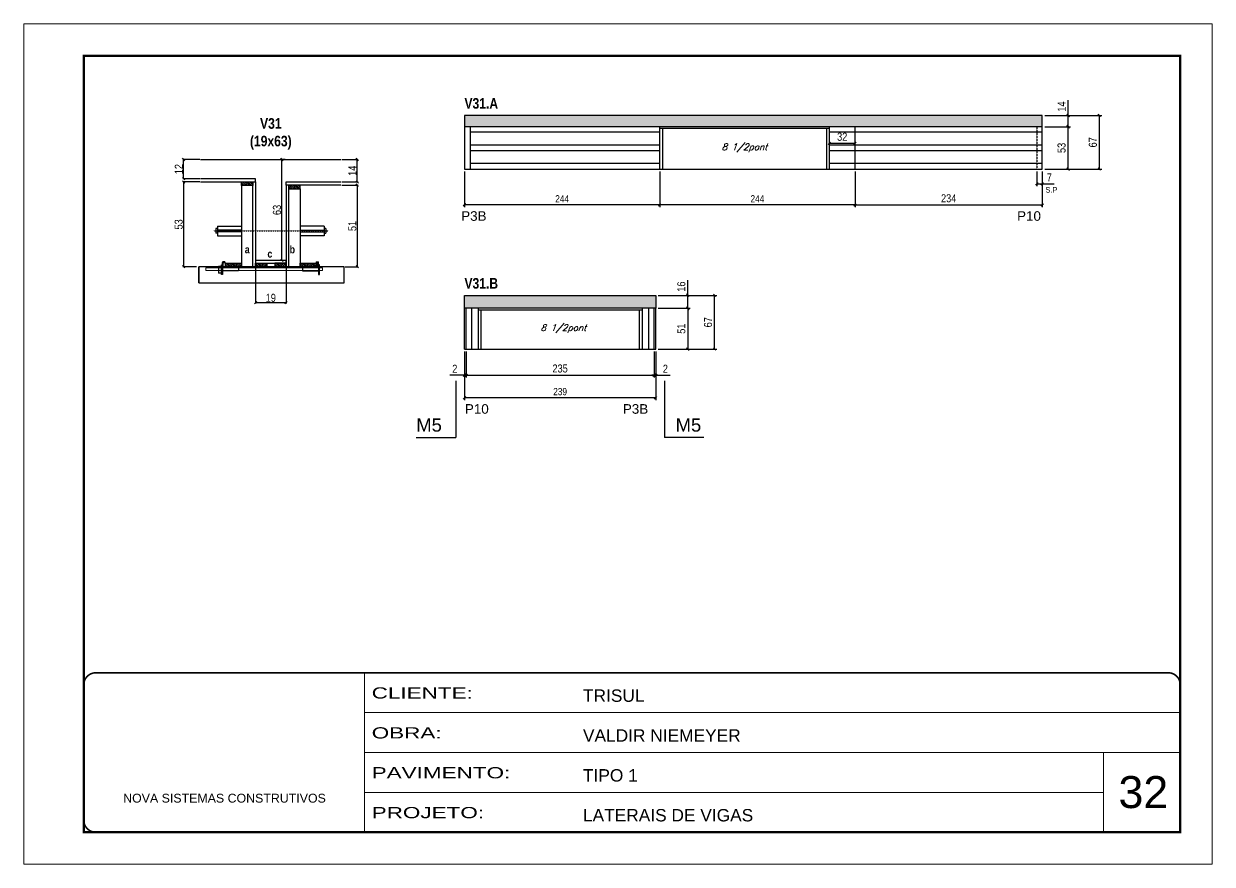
# Model space of a CAD drawing. Extents: x 3330 to 22105, y 1197 to 30204.
# Drawn here: x 8098 to 9583, y 20723 to 21773 of the extents above; entities that cross this region are included whole.
import ezdxf

# ---------------------------------------------------------------- set-up
doc = ezdxf.new("R2010")
doc.units = 0
for name, pattern in [('CONTINUO', [0]), ('DASHED', [0.75, 0.5, -0.25]), ('HIDDEN', [0.375, 0.25, -0.125])]:
    doc.linetypes.add(name, pattern=pattern)
for name, color, linetype in [('5', 5, 'Continuous'), ('barrote', 251, 'Continuous'), ('COTA', 241, 'Continuous'), ('detalhes', 4, 'Continuous'), ('NOMENCLATURA', 7, 'Continuous'), ('Painéis', 200, 'Continuous'), ('presilha', 1, 'Continuous'), ('SARR_2.2x10', 60, 'Continuous'), ('SARR_2.2x7', 40, 'Continuous'), ('SARR_3.5x7', 81, 'Continuous'), ('TENSOR', 3, 'Continuous'), ('texto', 7, 'Continuous')]:
    doc.layers.add(name, color=color, linetype=linetype)
for name, color, linetype, lineweight in [('CARIMBO', 255, 'Continuous', 9), ('CONCRETO', 251, 'Continuous', 25), ('Folhas', 255, 'Continuous', 9), ('SARRAFO DE PRESSAO', 251, 'DASHED', 9), ('SCO-___-LAJ', 2, 'Continuous', 0)]:
    doc.layers.add(name, color=color, linetype=linetype, lineweight=lineweight)
doc.styles.add('ARIAL', font='arial.ttf')
doc.styles.add('COTA TECNICA', font='techl___.ttf', dxfattribs={"height": 10})
doc.styles.add('COTA TECNICA 2X', font='techl___.ttf', dxfattribs={"height": 10})
doc.styles.add('COTA TECNICA-50', font='techl___.ttf', dxfattribs={"height": 9})
doc.styles.add('Romans', font='romans.shx')
doc.styles.add('ROMAS860', font='ROMAS860.SHX')
doc.styles.get("Standard").update_dxf_attribs({"font": 'arial.ttf'})
doc.styles.add('TECNICA', font='techb___.ttf', dxfattribs={"height": 10})
doc.styles.add('Tecnologia', font='')
doc.styles.get('Tecnologia').set_extended_font_data('Forgotten Futurist')
doc.dimstyles.new('COTA PAINEL-50', dxfattribs={"dimtxt": 9, "dimasz": 3, "dimexe": 3, "dimexo": 3, "dimgap": 3, "dimtad": 1, "dimdec": 1, "dimzin": 12, "dimdsep": 46, "dimtxsty": 'COTA TECNICA-50', "dimblk1": 'OBLIQUE', "dimblk2": 'OBLIQUE', "dimsah": 1, "dimcen": 0.9, "dimclrd": 4, "dimclre": 4, "dimclrt": 240, "dimadec": 1, "dimazin": 3, "dimtfac": 1, "dimtdec": 1, "dimtmove": 0, "dimatfit": 3, "dimfxl": 1, "dimtolj": 1, "dimtzin": 12, "dimarcsym": 0})
doc.dimstyles.new('PAINEL', dxfattribs={"dimtxt": 10, "dimasz": 3, "dimexe": 3, "dimexo": 3, "dimgap": 3, "dimtad": 1, "dimdec": 1, "dimzin": 12, "dimdsep": 46, "dimtxsty": 'COTA TECNICA', "dimblk1": 'OBLIQUE', "dimblk2": 'OBLIQUE', "dimsah": 1, "dimcen": 0.9, "dimclrd": 4, "dimclre": 4, "dimclrt": 240, "dimadec": 1, "dimazin": 3, "dimtfac": 1, "dimtdec": 1, "dimtmove": 0, "dimatfit": 3, "dimfxl": 1, "dimtolj": 1, "dimtzin": 12, "dimarcsym": 0})
doc.dimstyles.new('SECAO', dxfattribs={"dimscale": 0.333333, "dimtxt": 5, "dimasz": 9, "dimexe": 3, "dimexo": 3, "dimgap": 3, "dimtad": 1, "dimdec": 1, "dimlfac": 0.5, "dimzin": 12, "dimdsep": 46, "dimtxsty": 'COTA TECNICA 2X', "dimblk1": 'OBLIQUE', "dimblk2": 'OBLIQUE', "dimsah": 1, "dimcen": 0.9, "dimclrd": 4, "dimclre": 4, "dimclrt": 240, "dimadec": 1, "dimazin": 3, "dimtfac": 1, "dimtdec": 1, "dimtmove": 0, "dimatfit": 3, "dimfxl": 1, "dimtolj": 1, "dimtzin": 12, "dimarcsym": 0})

# ---------------------------------------------------------------- blocks, each defined once
blk = doc.blocks.new('9999999999')
at = {"color": 30, "linetype": 'CONTINUO'}
for p, q in [((98564.6, 34230.2), (98564.6, 34429.4)), ((98564.6, 34379.6), (99584, 34379.6)), ((98564.6, 34329.8), (99488, 34329.8)), ((99584, 34329.8), (99488, 34329.8)), ((99488, 34329.8), (99488, 34230.2)), ((98564.6, 34280), (99488, 34280))]:
    blk.add_line(p, q, dxfattribs=at)
at = {"color": 30, "linetype": 'CONTINUO', "const_width": 2}
blk.add_lwpolyline([(99584, 34230.2), (99584, 34414.4, 0.414214), (99569, 34429.4), (98229, 34429.4, 0.414214), (98214, 34414.4), (98214, 34245.2, 0.414214), (98229, 34230.2), (99584, 34230.2)], format="xyb", dxfattribs=at)
at = {"layer": 'Folhas'}
blk.add_lwpolyline([(98139, 34190.2), (99624, 34190.2), (99624, 35240.2), (98139, 35240.2)], close=True, dxfattribs=at)
at = {"layer": 'Folhas', "color": 30, "const_width": 3}
blk.add_lwpolyline([(98214, 34230.2), (99584, 34230.2), (99584, 35200.2), (98214, 35200.2)], close=True, dxfattribs=at)
at = {"color": 7, "linetype": 'Continuous', "ltscale": 5, "style": 'ARIAL'}
for s, height, p in [('TRISUL', 15.48, (98837.7, 34393.1)), ('VALDIR NIEMEYER', 15.483, (98837.7, 34343.3)), ('TIPO 1', 15.48, (98837.7, 34293.5)), ('NOVA SISTEMAS CONSTRUTIVOS', 11.059, (98263.2, 34267.2)), ('LATERAIS DE VIGAS', 15.483, (98837.7, 34243.7))]:
    blk.add_text(s, height=height, dxfattribs=at).set_placement(p)
at = {"layer": 'Folhas', "color": 7, "style": 'Tecnologia', "width": 1.5}
for s, p in [('CLIENTE:', (98573.7, 34397.2)), ('OBRA:', (98573.7, 34347.3)), ('PAVIMENTO:', (98573.7, 34297.5)), ('PROJETO:', (98573.7, 34247.7))]:
    blk.add_text(s, height=14, dxfattribs=at).set_placement(p)
blk = doc.blocks.new('PRESILHA METÁLICA 1')
at = {"layer": 'presilha'}
for p, q in [((0, 13), (6, 13)), ((0, 13), (0, 0)), ((6, 0), (0, 0)), ((6, 15.5), (7.5, 15.5)), ((6, -2.5), (6, 15.5)), ((6, 13), (6, 0)), ((7.5, 10.6), (7.5, 19.9)), ((7.5, 15.5), (7.5, -2.5)), ((37.5, 4.1), (7.5, 4.1)), ((12, 21), (8.6, 21)), ((9, 11.6), (9, 18.9)), ((12, 19.5), (9.6, 19.5)), ((37.5, 11), (9.6, 11)), ((12, 21), (12, 19.5)), ((37.5, 11), (37.5, 4.1)), ((7.5, -2.5), (6, -2.5))]:
    blk.add_line(p, q, dxfattribs=at)
for centre, radius, start, end in [((8.6, 19.9), 1.14, 90, 180), ((9.6, 18.9), 0.57, 90, 180), ((9.6, 11.6), 0.57, 180, 270)]:
    blk.add_arc(centre, radius, start, end, dxfattribs=at)
blk = doc.blocks.new('PRESILHA METÁLICA 2')
at = {"layer": 'presilha'}
for p, q in [((-5.2, 23.5), (-5.2, 22)), ((-5.2, 23.5), (-1.9, 23.5)), ((-0.8, 14.6), (-0.8, 22.4)), ((-30.8, 13.5), (-30.8, 6.6)), ((-30.8, 13.5), (-2.8, 13.5)), ((-30.8, 6.6), (-0.8, 6.6)), ((-5.2, 22), (-2.8, 22)), ((-2.2, 14.1), (-2.2, 21.4)), ((0.8, 18), (-0.8, 18)), ((-0.8, 18), (-0.8, 0)), ((-0.8, 0), (0.8, 0)), ((0.8, 0), (0.8, 18))]:
    blk.add_line(p, q, dxfattribs=at)
for centre, radius, start, end in [((-1.9, 22.4), 1.14, 0, 90), ((-2.8, 21.4), 0.57, 0, 90), ((-2.8, 14.1), 0.57, 270, 0)]:
    blk.add_arc(centre, radius, start, end, dxfattribs=at)
blk = doc.blocks.new('_Oblique')
at = {"color": 0, "linetype": 'ByBlock', "lineweight": -2}
blk.add_line((-0.5, -0.5), (0.5, 0.5), dxfattribs=at)
blk = doc.blocks.new('*D2658')
at = {"layer": 'COTA', "color": 4, "lineweight": -2, "transparency": 16777216}
for p, q in [((8495.6, 21571.5), (8515.9, 21571.5)), ((8514.9, 21571.5), (8514.9, 21469.5)), ((8499.7, 21469.5), (8515.9, 21469.5))]:
    blk.add_line(p, q, dxfattribs=at)
at = {"layer": 'Defpoints', "color": 0, "transparency": 16777216}
for p in [(8494.6, 21571.5), (8498.7, 21469.5), (8514.9, 21469.5)]:
    blk.add_point(p, dxfattribs=at)
at = {"layer": 'COTA', "color": 4, "lineweight": -2, "transparency": 16777216, "xscale": 3, "yscale": 3, "zscale": 3}
for p, rotation in [((8514.9, 21571.5), 90), ((8514.9, 21469.5), 270)]:
    blk.add_blockref('_Oblique', p, dxfattribs=dict(at, rotation=rotation))
at = {"layer": 'COTA', "color": 240, "transparency": 16777216, "insert": (8508.8, 21520.5), "char_height": 10, "attachment_point": 5, "rotation": 90, "style": 'COTA TECNICA 2X'}
blk.add_mtext('\\A1;51', dxfattribs=at)
blk = doc.blocks.new('*D2659')
at = {"layer": 'COTA', "color": 4, "lineweight": -2, "transparency": 16777216}
for p, q in [((8495.6, 21603.5), (8515.9, 21603.5)), ((8514.9, 21575.5), (8514.9, 21603.5)), ((8495.6, 21575.5), (8515.9, 21575.5))]:
    blk.add_line(p, q, dxfattribs=at)
at = {"layer": 'Defpoints', "color": 0, "transparency": 16777216}
for p in [(8494.6, 21603.5), (8514.9, 21603.5), (8494.6, 21575.5)]:
    blk.add_point(p, dxfattribs=at)
at = {"layer": 'COTA', "color": 4, "lineweight": -2, "transparency": 16777216, "xscale": 3, "yscale": 3, "zscale": 3}
for p, rotation in [((8514.9, 21603.5), 90), ((8514.9, 21575.5), 270)]:
    blk.add_blockref('_Oblique', p, dxfattribs=dict(at, rotation=rotation))
at = {"layer": 'COTA', "color": 240, "transparency": 16777216, "insert": (8508.9, 21589.5), "char_height": 10, "attachment_point": 5, "rotation": 90, "style": 'COTA TECNICA 2X'}
blk.add_mtext('\\A1;14', dxfattribs=at)
blk = doc.blocks.new('*D2660')
at = {"layer": 'COTA', "color": 4, "lineweight": -2, "transparency": 16777216}
for p, q in [((8318.2, 21575.5), (8297, 21575.5)), ((8298, 21575.5), (8298, 21469.5)), ((8314.1, 21469.5), (8297, 21469.5))]:
    blk.add_line(p, q, dxfattribs=at)
at = {"layer": 'Defpoints', "color": 0, "transparency": 16777216}
for p in [(8319.2, 21575.5), (8298, 21469.5), (8315.1, 21469.5)]:
    blk.add_point(p, dxfattribs=at)
at = {"layer": 'COTA', "color": 4, "lineweight": -2, "transparency": 16777216, "xscale": 3, "yscale": 3, "zscale": 3}
for p, rotation in [((8298, 21575.5), 90), ((8298, 21469.5), 270)]:
    blk.add_blockref('_Oblique', p, dxfattribs=dict(at, rotation=rotation))
at = {"layer": 'COTA', "color": 240, "transparency": 16777216, "insert": (8291.8, 21522.5), "char_height": 10, "attachment_point": 5, "rotation": 90, "style": 'COTA TECNICA 2X'}
blk.add_mtext('\\A1;53', dxfattribs=at)
blk = doc.blocks.new('*D2661')
at = {"layer": 'COTA', "color": 4, "lineweight": -2, "transparency": 16777216}
for p, q in [((8424.9, 21603.5), (8419.8, 21603.5)), ((8420.8, 21477.5), (8420.8, 21603.5)), ((8424.9, 21477.5), (8419.8, 21477.5))]:
    blk.add_line(p, q, dxfattribs=at)
at = {"layer": 'Defpoints', "color": 0, "transparency": 16777216}
for p in [(8420.8, 21603.5), (8425.9, 21603.5), (8425.9, 21477.5)]:
    blk.add_point(p, dxfattribs=at)
at = {"layer": 'COTA', "color": 4, "lineweight": -2, "transparency": 16777216, "xscale": 3, "yscale": 3, "zscale": 3}
for p, rotation in [((8420.8, 21603.5), 90), ((8420.8, 21477.5), 270)]:
    blk.add_blockref('_Oblique', p, dxfattribs=dict(at, rotation=rotation))
at = {"layer": 'COTA', "color": 240, "transparency": 16777216, "insert": (8414.6, 21540.5), "char_height": 10, "attachment_point": 5, "rotation": 90, "style": 'COTA TECNICA 2X'}
blk.add_mtext('\\A1;63', dxfattribs=at)
blk = doc.blocks.new('*D2662')
at = {"layer": 'COTA', "color": 4, "lineweight": -2, "transparency": 16777216}
for p, q in [((8318.2, 21603.5), (8297, 21603.5)), ((8298, 21579.5), (8298, 21603.5)), ((8318.2, 21579.5), (8297, 21579.5))]:
    blk.add_line(p, q, dxfattribs=at)
at = {"layer": 'Defpoints', "color": 0, "transparency": 16777216}
for p in [(8298, 21603.5), (8319.2, 21603.5), (8319.2, 21579.5)]:
    blk.add_point(p, dxfattribs=at)
at = {"layer": 'COTA', "color": 4, "lineweight": -2, "transparency": 16777216, "xscale": 3, "yscale": 3, "zscale": 3}
for p, rotation in [((8298, 21603.5), 90), ((8298, 21579.5), 270)]:
    blk.add_blockref('_Oblique', p, dxfattribs=dict(at, rotation=rotation))
at = {"layer": 'COTA', "color": 240, "transparency": 16777216, "insert": (8291.9, 21591.5), "char_height": 10, "attachment_point": 5, "rotation": 90, "style": 'COTA TECNICA 2X'}
blk.add_mtext('\\A1;12', dxfattribs=at)
blk = doc.blocks.new('*D2663')
at = {"layer": 'COTA', "color": 4, "lineweight": -2, "transparency": 16777216}
for p, q in [((8387.9, 21468.5), (8387.9, 21423.7)), ((8425.9, 21468.5), (8425.9, 21423.7)), ((8387.9, 21424.7), (8425.9, 21424.7))]:
    blk.add_line(p, q, dxfattribs=at)
at = {"layer": 'Defpoints', "color": 0, "transparency": 16777216}
for p in [(8387.9, 21469.5), (8425.9, 21469.5), (8425.9, 21424.7)]:
    blk.add_point(p, dxfattribs=at)
at = {"layer": 'COTA', "color": 4, "lineweight": -2, "transparency": 16777216, "xscale": 3, "yscale": 3, "zscale": 3, "rotation": 180}
blk.add_blockref('_Oblique', (8387.9, 21424.7), dxfattribs=at)
at = {"layer": 'COTA', "color": 4, "lineweight": -2, "transparency": 16777216, "xscale": 3, "yscale": 3, "zscale": 3}
blk.add_blockref('_Oblique', (8425.9, 21424.7), dxfattribs=at)
at = {"layer": 'COTA', "color": 240, "transparency": 16777216, "insert": (8406.9, 21430.7), "char_height": 10, "attachment_point": 5, "style": 'COTA TECNICA 2X'}
blk.add_mtext('\\A1;19', dxfattribs=at)
blk = doc.blocks.new('*D2664')
at = {"layer": 'COTA', "color": 4, "linetype": 'ByBlock', "lineweight": -2, "transparency": 16777216}
for p, q in [((8892.9, 21588.5), (8892.9, 21543.8)), ((9136.9, 21588.5), (9136.9, 21543.8)), ((9136.9, 21546.8), (8892.9, 21546.8))]:
    blk.add_line(p, q, dxfattribs=at)
at = {"layer": 'Defpoints', "color": 0, "linetype": 'ByBlock', "transparency": 16777216}
for p in [(8892.9, 21591.5), (9136.9, 21591.5), (8892.9, 21546.8)]:
    blk.add_point(p, dxfattribs=at)
at = {"layer": 'COTA', "color": 4, "linetype": 'ByBlock', "lineweight": -2, "transparency": 16777216, "xscale": 3, "yscale": 3, "zscale": 3, "rotation": 180}
blk.add_blockref('_Oblique', (8892.9, 21546.8), dxfattribs=at)
at = {"layer": 'COTA', "color": 4, "linetype": 'ByBlock', "lineweight": -2, "transparency": 16777216, "xscale": 3, "yscale": 3, "zscale": 3}
blk.add_blockref('_Oblique', (9136.9, 21546.8), dxfattribs=at)
at = {"layer": 'COTA', "color": 240, "linetype": 'ByBlock', "transparency": 16777216, "insert": (9014.9, 21554.4), "char_height": 9, "attachment_point": 5, "style": 'COTA TECNICA-50'}
blk.add_mtext('\\A1;244', dxfattribs=at)
blk = doc.blocks.new('*D2665')
at = {"layer": 'COTA', "color": 4, "linetype": 'ByBlock', "lineweight": -2, "transparency": 16777216}
for p, q in [((8648.9, 21588.5), (8648.9, 21543.8)), ((8892.9, 21588.5), (8892.9, 21543.8)), ((8892.9, 21546.8), (8648.9, 21546.8))]:
    blk.add_line(p, q, dxfattribs=at)
at = {"layer": 'Defpoints', "color": 0, "linetype": 'ByBlock', "transparency": 16777216}
for p in [(8648.9, 21591.5), (8892.9, 21591.5), (8648.9, 21546.8)]:
    blk.add_point(p, dxfattribs=at)
at = {"layer": 'COTA', "color": 4, "linetype": 'ByBlock', "lineweight": -2, "transparency": 16777216, "xscale": 3, "yscale": 3, "zscale": 3, "rotation": 180}
blk.add_blockref('_Oblique', (8648.9, 21546.8), dxfattribs=at)
at = {"layer": 'COTA', "color": 4, "linetype": 'ByBlock', "lineweight": -2, "transparency": 16777216, "xscale": 3, "yscale": 3, "zscale": 3}
blk.add_blockref('_Oblique', (8892.9, 21546.8), dxfattribs=at)
at = {"layer": 'COTA', "color": 240, "linetype": 'ByBlock', "transparency": 16777216, "insert": (8770.9, 21554.4), "char_height": 9, "attachment_point": 5, "style": 'COTA TECNICA-50'}
blk.add_mtext('\\A1;244', dxfattribs=at)
blk = doc.blocks.new('*D2666')
at = {"layer": 'COTA', "color": 4, "linetype": 'ByBlock', "lineweight": -2, "transparency": 16777216}
for p, q in [((9136.9, 21588.5), (9136.9, 21543.8)), ((9370.9, 21588.5), (9370.9, 21543.8)), ((9136.9, 21546.8), (9370.9, 21546.8))]:
    blk.add_line(p, q, dxfattribs=at)
at = {"layer": 'Defpoints', "color": 0, "linetype": 'ByBlock', "transparency": 16777216}
for p in [(9136.9, 21591.5), (9370.9, 21591.5), (9370.9, 21546.8)]:
    blk.add_point(p, dxfattribs=at)
at = {"layer": 'COTA', "color": 4, "linetype": 'ByBlock', "lineweight": -2, "transparency": 16777216, "xscale": 3, "yscale": 3, "zscale": 3, "rotation": 180}
blk.add_blockref('_Oblique', (9136.9, 21546.8), dxfattribs=at)
at = {"layer": 'COTA', "color": 4, "linetype": 'ByBlock', "lineweight": -2, "transparency": 16777216, "xscale": 3, "yscale": 3, "zscale": 3}
blk.add_blockref('_Oblique', (9370.9, 21546.8), dxfattribs=at)
at = {"layer": 'COTA', "color": 240, "linetype": 'ByBlock', "transparency": 16777216, "insert": (9253.9, 21555), "char_height": 10, "attachment_point": 5, "style": 'COTA TECNICA'}
blk.add_mtext('\\A1;234', dxfattribs=at)
blk = doc.blocks.new('*D2667')
at = {"layer": 'COTA', "color": 4, "linetype": 'ByBlock', "lineweight": -2, "transparency": 16777216}
for p, q in [((9373.9, 21644.5), (9406.2, 21644.5)), ((9403.2, 21591.5), (9403.2, 21644.5)), ((9373.9, 21591.5), (9406.2, 21591.5))]:
    blk.add_line(p, q, dxfattribs=at)
at = {"layer": 'Defpoints', "color": 0, "linetype": 'ByBlock', "transparency": 16777216}
for p in [(9370.9, 21644.5), (9403.2, 21644.5), (9370.9, 21591.5)]:
    blk.add_point(p, dxfattribs=at)
at = {"layer": 'COTA', "color": 4, "linetype": 'ByBlock', "lineweight": -2, "transparency": 16777216, "xscale": 3, "yscale": 3, "zscale": 3}
for p, rotation in [((9403.2, 21644.5), 90), ((9403.2, 21591.5), 270)]:
    blk.add_blockref('_Oblique', p, dxfattribs=dict(at, rotation=rotation))
at = {"layer": 'COTA', "color": 240, "linetype": 'ByBlock', "transparency": 16777216, "insert": (9395, 21618), "char_height": 10, "attachment_point": 5, "rotation": 90, "style": 'COTA TECNICA'}
blk.add_mtext('\\A1;53', dxfattribs=at)
blk = doc.blocks.new('*D2668')
at = {"layer": 'COTA', "color": 4, "linetype": 'ByBlock', "lineweight": -2, "transparency": 16777216}
for p, q in [((9403.2, 21658.5), (9403.2, 21677.7)), ((9373.9, 21658.5), (9406.2, 21658.5)), ((9403.2, 21644.5), (9403.2, 21658.5)), ((9373.9, 21644.5), (9406.2, 21644.5))]:
    blk.add_line(p, q, dxfattribs=at)
at = {"layer": 'Defpoints', "color": 0, "linetype": 'ByBlock', "transparency": 16777216}
for p in [(9370.9, 21658.5), (9403.2, 21658.5), (9370.9, 21644.5)]:
    blk.add_point(p, dxfattribs=at)
at = {"layer": 'COTA', "color": 4, "linetype": 'ByBlock', "lineweight": -2, "transparency": 16777216, "xscale": 3, "yscale": 3, "zscale": 3}
for p, rotation in [((9403.2, 21658.5), 90), ((9403.2, 21644.5), 270)]:
    blk.add_blockref('_Oblique', p, dxfattribs=dict(at, rotation=rotation))
at = {"layer": 'COTA', "color": 240, "linetype": 'ByBlock', "transparency": 16777216, "insert": (9395.2, 21669.6), "char_height": 10, "attachment_point": 5, "rotation": 90, "style": 'COTA TECNICA'}
blk.add_mtext('\\A1;14', dxfattribs=at)
blk = doc.blocks.new('*D2669')
at = {"layer": 'COTA', "color": 4, "linetype": 'ByBlock', "lineweight": -2, "transparency": 16777216}
for p, q in [((9373.9, 21658.5), (9445.2, 21658.5)), ((9442.2, 21591.5), (9442.2, 21658.5)), ((9373.9, 21591.5), (9445.2, 21591.5))]:
    blk.add_line(p, q, dxfattribs=at)
at = {"layer": 'Defpoints', "color": 0, "linetype": 'ByBlock', "transparency": 16777216}
for p in [(9370.9, 21658.5), (9442.2, 21658.5), (9370.9, 21591.5)]:
    blk.add_point(p, dxfattribs=at)
at = {"layer": 'COTA', "color": 4, "linetype": 'ByBlock', "lineweight": -2, "transparency": 16777216, "xscale": 3, "yscale": 3, "zscale": 3}
for p, rotation in [((9442.2, 21658.5), 90), ((9442.2, 21591.5), 270)]:
    blk.add_blockref('_Oblique', p, dxfattribs=dict(at, rotation=rotation))
at = {"layer": 'COTA', "color": 240, "linetype": 'ByBlock', "transparency": 16777216, "insert": (9434.1, 21625), "char_height": 10, "attachment_point": 5, "rotation": 90, "style": 'COTA TECNICA'}
blk.add_mtext('\\A1;67', dxfattribs=at)
blk = doc.blocks.new('*D2670')
at = {"layer": 'COTA', "color": 4, "linetype": 'ByBlock', "lineweight": -2, "transparency": 16777216}
for p, q in [((9363.9, 21588.5), (9363.9, 21570.1)), ((9370.9, 21588.5), (9370.9, 21570.1)), ((9363.9, 21573.1), (9370.9, 21573.1)), ((9370.9, 21573.1), (9385.6, 21573.1))]:
    blk.add_line(p, q, dxfattribs=at)
at = {"layer": 'Defpoints', "color": 0, "linetype": 'ByBlock', "transparency": 16777216}
for p in [(9363.9, 21591.5), (9370.9, 21591.5), (9370.9, 21573.1)]:
    blk.add_point(p, dxfattribs=at)
at = {"layer": 'COTA', "color": 4, "linetype": 'ByBlock', "lineweight": -2, "transparency": 16777216, "xscale": 3, "yscale": 3, "zscale": 3, "rotation": 180}
blk.add_blockref('_Oblique', (9363.9, 21573.1), dxfattribs=at)
at = {"layer": 'COTA', "color": 4, "linetype": 'ByBlock', "lineweight": -2, "transparency": 16777216, "xscale": 3, "yscale": 3, "zscale": 3}
blk.add_blockref('_Oblique', (9370.9, 21573.1), dxfattribs=at)
at = {"layer": 'COTA', "color": 240, "linetype": 'ByBlock', "transparency": 16777216, "insert": (9379.7, 21581.2), "char_height": 10, "attachment_point": 5, "style": 'COTA TECNICA'}
blk.add_mtext('\\A1;7', dxfattribs=at)
blk = doc.blocks.new('*D2671')
at = {"layer": 'COTA', "color": 4, "linetype": 'ByBlock', "lineweight": -2, "transparency": 16777216}
for p, q in [((9104.9, 21624.2), (9104.9, 21626.6)), ((9136.9, 21623.6), (9104.9, 21623.6)), ((9136.9, 21624.2), (9136.9, 21626.6))]:
    blk.add_line(p, q, dxfattribs=at)
at = {"layer": 'Defpoints', "color": 0, "linetype": 'ByBlock', "transparency": 16777216}
for p in [(9104.9, 21623.6), (9104.9, 21621.2), (9136.9, 21621.2)]:
    blk.add_point(p, dxfattribs=at)
at = {"layer": 'COTA', "color": 4, "linetype": 'ByBlock', "lineweight": -2, "transparency": 16777216, "xscale": 3, "yscale": 3, "zscale": 3, "rotation": 180}
blk.add_blockref('_Oblique', (9104.9, 21623.6), dxfattribs=at)
at = {"layer": 'COTA', "color": 4, "linetype": 'ByBlock', "lineweight": -2, "transparency": 16777216, "xscale": 3, "yscale": 3, "zscale": 3}
blk.add_blockref('_Oblique', (9136.9, 21623.6), dxfattribs=at)
at = {"layer": 'COTA', "color": 240, "linetype": 'ByBlock', "transparency": 16777216, "insert": (9120.9, 21631.9), "char_height": 10, "attachment_point": 5, "style": 'COTA TECNICA'}
blk.add_mtext('\\A1;32', dxfattribs=at)
blk = doc.blocks.new('*D2672')
at = {"layer": 'COTA', "color": 4, "linetype": 'ByBlock', "lineweight": -2, "transparency": 16777216}
for p, q in [((8648.9, 21363.7), (8648.9, 21302.8)), ((8887.9, 21363.7), (8887.9, 21302.8)), ((8887.9, 21305.8), (8648.9, 21305.8))]:
    blk.add_line(p, q, dxfattribs=at)
at = {"layer": 'Defpoints', "color": 0, "linetype": 'ByBlock', "transparency": 16777216}
for p in [(8648.9, 21366.7), (8887.9, 21366.7), (8648.9, 21305.8)]:
    blk.add_point(p, dxfattribs=at)
at = {"layer": 'COTA', "color": 4, "linetype": 'ByBlock', "lineweight": -2, "transparency": 16777216, "xscale": 3, "yscale": 3, "zscale": 3, "rotation": 180}
blk.add_blockref('_Oblique', (8648.9, 21305.8), dxfattribs=at)
at = {"layer": 'COTA', "color": 4, "linetype": 'ByBlock', "lineweight": -2, "transparency": 16777216, "xscale": 3, "yscale": 3, "zscale": 3}
blk.add_blockref('_Oblique', (8887.9, 21305.8), dxfattribs=at)
at = {"layer": 'COTA', "color": 240, "linetype": 'ByBlock', "transparency": 16777216, "insert": (8768.4, 21313.5), "char_height": 9, "attachment_point": 5, "style": 'COTA TECNICA-50'}
blk.add_mtext('\\A1;239', dxfattribs=at)
blk = doc.blocks.new('*D2673')
at = {"layer": 'COTA', "color": 4, "linetype": 'ByBlock', "lineweight": -2, "transparency": 16777216}
for p, q in [((8650.9, 21363.7), (8650.9, 21331.1)), ((8885.9, 21363.7), (8885.9, 21331.1)), ((8650.9, 21334.1), (8885.9, 21334.1))]:
    blk.add_line(p, q, dxfattribs=at)
at = {"layer": 'Defpoints', "color": 0, "linetype": 'ByBlock', "transparency": 16777216}
for p in [(8650.9, 21366.7), (8885.9, 21366.7), (8885.9, 21334.1)]:
    blk.add_point(p, dxfattribs=at)
at = {"layer": 'COTA', "color": 4, "linetype": 'ByBlock', "lineweight": -2, "transparency": 16777216, "xscale": 3, "yscale": 3, "zscale": 3, "rotation": 180}
blk.add_blockref('_Oblique', (8650.9, 21334.1), dxfattribs=at)
at = {"layer": 'COTA', "color": 4, "linetype": 'ByBlock', "lineweight": -2, "transparency": 16777216, "xscale": 3, "yscale": 3, "zscale": 3}
blk.add_blockref('_Oblique', (8885.9, 21334.1), dxfattribs=at)
at = {"layer": 'COTA', "color": 240, "linetype": 'ByBlock', "transparency": 16777216, "insert": (8768.4, 21342.4), "char_height": 10, "attachment_point": 5, "style": 'COTA TECNICA'}
blk.add_mtext('\\A1;235', dxfattribs=at)
blk = doc.blocks.new('*D2674')
at = {"layer": 'COTA', "color": 4, "linetype": 'ByBlock', "lineweight": -2, "transparency": 16777216}
for p, q in [((8885.9, 21363.7), (8885.9, 21331.1)), ((8887.9, 21363.7), (8887.9, 21331.1)), ((8885.9, 21334.1), (8882.9, 21334.1)), ((8885.9, 21334.1), (8887.9, 21334.1)), ((8887.9, 21334.1), (8906, 21334.1))]:
    blk.add_line(p, q, dxfattribs=at)
at = {"layer": 'Defpoints', "color": 0, "linetype": 'ByBlock', "transparency": 16777216}
for p in [(8885.9, 21366.7), (8887.9, 21366.7), (8887.9, 21334.1)]:
    blk.add_point(p, dxfattribs=at)
at = {"layer": 'COTA', "color": 4, "linetype": 'ByBlock', "lineweight": -2, "transparency": 16777216, "xscale": 3, "yscale": 3, "zscale": 3}
blk.add_blockref('_Oblique', (8885.9, 21334.1), dxfattribs=at)
at = {"layer": 'COTA', "color": 4, "linetype": 'ByBlock', "lineweight": -2, "transparency": 16777216, "xscale": 3, "yscale": 3, "zscale": 3, "rotation": 180}
blk.add_blockref('_Oblique', (8887.9, 21334.1), dxfattribs=at)
at = {"layer": 'COTA', "color": 240, "linetype": 'ByBlock', "transparency": 16777216, "insert": (8899.9, 21342.1), "char_height": 10, "attachment_point": 5, "style": 'COTA TECNICA'}
blk.add_mtext('\\A1;2', dxfattribs=at)
blk = doc.blocks.new('*D2711')
at = {"layer": 'COTA', "color": 4, "linetype": 'ByBlock', "lineweight": -2, "transparency": 16777216}
for p, q in [((8648.9, 21363.7), (8648.9, 21331.1)), ((8650.9, 21363.7), (8650.9, 21331.1)), ((8648.9, 21334.1), (8630.8, 21334.1)), ((8650.9, 21334.1), (8648.9, 21334.1)), ((8650.9, 21334.1), (8653.9, 21334.1))]:
    blk.add_line(p, q, dxfattribs=at)
at = {"layer": 'Defpoints', "color": 0, "linetype": 'ByBlock', "transparency": 16777216}
for p in [(8648.9, 21366.7), (8650.9, 21366.7), (8648.9, 21334.1)]:
    blk.add_point(p, dxfattribs=at)
at = {"layer": 'COTA', "color": 4, "linetype": 'ByBlock', "lineweight": -2, "transparency": 16777216, "xscale": 3, "yscale": 3, "zscale": 3}
blk.add_blockref('_Oblique', (8648.9, 21334.1), dxfattribs=at)
at = {"layer": 'COTA', "color": 4, "linetype": 'ByBlock', "lineweight": -2, "transparency": 16777216, "xscale": 3, "yscale": 3, "zscale": 3, "rotation": 180}
blk.add_blockref('_Oblique', (8650.9, 21334.1), dxfattribs=at)
at = {"layer": 'COTA', "color": 240, "linetype": 'ByBlock', "transparency": 16777216, "insert": (8636.8, 21342.1), "char_height": 10, "attachment_point": 5, "style": 'COTA TECNICA'}
blk.add_mtext('\\A1;2', dxfattribs=at)
blk = doc.blocks.new('*D2712')
at = {"layer": 'COTA', "color": 4, "linetype": 'ByBlock', "lineweight": -2, "transparency": 16777216}
for p, q in [((8890.9, 21417.7), (8931, 21417.7)), ((8928, 21417.7), (8928, 21366.7)), ((8890.9, 21366.7), (8931, 21366.7))]:
    blk.add_line(p, q, dxfattribs=at)
at = {"layer": 'Defpoints', "color": 0, "linetype": 'ByBlock', "transparency": 16777216}
for p in [(8887.9, 21417.7), (8887.9, 21366.7), (8928, 21366.7)]:
    blk.add_point(p, dxfattribs=at)
at = {"layer": 'COTA', "color": 4, "linetype": 'ByBlock', "lineweight": -2, "transparency": 16777216, "xscale": 3, "yscale": 3, "zscale": 3}
for p, rotation in [((8928, 21417.7), 90), ((8928, 21366.7), 270)]:
    blk.add_blockref('_Oblique', p, dxfattribs=dict(at, rotation=rotation))
at = {"layer": 'COTA', "color": 240, "linetype": 'ByBlock', "transparency": 16777216, "insert": (8919.9, 21392.2), "char_height": 10, "attachment_point": 5, "rotation": 90, "style": 'COTA TECNICA'}
blk.add_mtext('\\A1;51', dxfattribs=at)
blk = doc.blocks.new('*D2713')
at = {"layer": 'COTA', "color": 4, "linetype": 'ByBlock', "lineweight": -2, "transparency": 16777216}
for p, q in [((8928, 21433.7), (8928, 21452.7)), ((8890.9, 21433.7), (8931, 21433.7)), ((8928, 21417.7), (8928, 21433.7)), ((8890.9, 21417.7), (8931, 21417.7))]:
    blk.add_line(p, q, dxfattribs=at)
at = {"layer": 'Defpoints', "color": 0, "linetype": 'ByBlock', "transparency": 16777216}
for p in [(8887.9, 21433.7), (8928, 21433.7), (8887.9, 21417.7)]:
    blk.add_point(p, dxfattribs=at)
at = {"layer": 'COTA', "color": 4, "linetype": 'ByBlock', "lineweight": -2, "transparency": 16777216, "xscale": 3, "yscale": 3, "zscale": 3}
for p, rotation in [((8928, 21433.7), 90), ((8928, 21417.7), 270)]:
    blk.add_blockref('_Oblique', p, dxfattribs=dict(at, rotation=rotation))
at = {"layer": 'COTA', "color": 240, "linetype": 'ByBlock', "transparency": 16777216, "insert": (8919.9, 21444.7), "char_height": 10, "attachment_point": 5, "rotation": 90, "style": 'COTA TECNICA'}
blk.add_mtext('\\A1;16', dxfattribs=at)
blk = doc.blocks.new('*D2714')
at = {"layer": 'COTA', "color": 4, "linetype": 'ByBlock', "lineweight": -2, "transparency": 16777216}
for p, q in [((8890.9, 21433.7), (8964.4, 21433.7)), ((8961.4, 21366.7), (8961.4, 21433.7)), ((8890.9, 21366.7), (8964.4, 21366.7))]:
    blk.add_line(p, q, dxfattribs=at)
at = {"layer": 'Defpoints', "color": 0, "linetype": 'ByBlock', "transparency": 16777216}
for p in [(8887.9, 21433.7), (8961.4, 21433.7), (8887.9, 21366.7)]:
    blk.add_point(p, dxfattribs=at)
at = {"layer": 'COTA', "color": 4, "linetype": 'ByBlock', "lineweight": -2, "transparency": 16777216, "xscale": 3, "yscale": 3, "zscale": 3}
for p, rotation in [((8961.4, 21433.7), 90), ((8961.4, 21366.7), 270)]:
    blk.add_blockref('_Oblique', p, dxfattribs=dict(at, rotation=rotation))
at = {"layer": 'COTA', "color": 240, "linetype": 'ByBlock', "transparency": 16777216, "insert": (8953.3, 21400.2), "char_height": 10, "attachment_point": 5, "rotation": 90, "style": 'COTA TECNICA'}
blk.add_mtext('\\A1;67', dxfattribs=at)

msp = doc.modelspace()

# ---------------------------------------------------------------- hatches: boundary and pattern name
at = {"layer": 'COTA', "linetype": 'ByBlock'}
h = msp.add_hatch(dxfattribs=at)
h.set_pattern_fill('AR-CONC', color=256, scale=0.03)
h.set_pattern_definition([(50, (-125654.041, -6309.572), (5.46554007, -0.47817257), [0.5715, -6.2865]), (355, (-125654.041, -6309.572), (-1.05730264, 5.73170536), [0.4572, -5.02921753]), (100.4514447, (-125653.5854, -6309.612), (4.40823741, 5.25353256), [0.48570026, -5.34270734]), (46.1842, (-125654.041, -6308.048), (8.13237123, -1.26126984), [0.85725, -9.42975]), (96.6355576, (-125653.363, -6308.153), (7.122124, 7.42278374), [0.7285507, -8.01406824]), (351.184151, (-125654.041, -6308.048), (7.122124, 7.42278374), [0.685799, -7.54379196]), (21, (-125653.279, -6308.429), (4.54843174, -3.06795595), [0.5715, -6.2865]), (326, (-125653.279, -6308.429), (1.85406085, 5.52563898), [0.4572, -5.0292]), (71.451445, (-125652.9, -6308.685), (6.40249258, 2.45768307), [0.48570026, -5.34269813]), (37.5, (-125654.0408, -6309.5722), (0.092658098, 2.536651166), [0, -4.96824, 0, -5.1054, 0, -5.04825]), (7.5, (-125654.0408, -6309.5722), (2.004589875, 3.005417245), [0, -2.91084, 0, -4.85394, 0, -1.92405]), (327.5, (-125655.74, -6309.5722), (4.067717855, -0.17186232), [0, -1.905, 0, -5.9436, 0, -7.8867]), (317.5, (-125656.502, -6309.5722), (4.44387544, 0.76279473), [0, -2.4765, 0, -3.94716, 0, -5.6007])])
h.paths.add_polyline_path([(9370.87, 21644.54), (9370.87, 21658.54), (8648.87, 21658.54), (8648.87, 21644.54)])
h = msp.add_hatch(dxfattribs=at)
h.set_pattern_fill('AR-CONC', color=256, scale=0.03)
h.set_pattern_definition([(50, (-124166.433, -5427.082), (5.46554007, -0.47817257), [0.5715, -6.2865]), (355, (-124166.433, -5427.082), (-1.05730264, 5.73170536), [0.4572, -5.02921753]), (100.4514447, (-124165.978, -5427.122), (4.40823741, 5.25353256), [0.48570026, -5.34270734]), (46.1842, (-124166.433, -5425.558), (8.13237123, -1.26126984), [0.85725, -9.42975]), (96.6355576, (-124165.7555, -5425.663), (7.122124, 7.42278374), [0.7285507, -8.01406824]), (351.184151, (-124166.433, -5425.558), (7.122124, 7.42278374), [0.685799, -7.54379196]), (21, (-124165.671, -5425.939), (4.54843174, -3.06795595), [0.5715, -6.2865]), (326, (-124165.671, -5425.939), (1.85406085, 5.52563898), [0.4572, -5.0292]), (71.451445, (-124165.292, -5426.195), (6.40249258, 2.45768307), [0.48570026, -5.34269813]), (37.5, (-124166.4332, -5427.0821), (0.092658098, 2.536651166), [0, -4.96824, 0, -5.1054, 0, -5.04825]), (7.5, (-124166.4332, -5427.0821), (2.004589875, 3.005417245), [0, -2.91084, 0, -4.85394, 0, -1.92405]), (327.5, (-124168.1325, -5427.0821), (4.067717855, -0.17186232), [0, -1.905, 0, -5.9436, 0, -7.8867]), (317.5, (-124168.8945, -5427.082), (4.44387544, 0.76279473), [0, -2.4765, 0, -3.94716, 0, -5.6007])])
h.paths.add_polyline_path([(8648.87, 21433.7), (8648.87, 21417.7), (8887.87, 21417.7), (8887.87, 21433.7)])
at = {"layer": 'SARR_2.2x10'}
h = msp.add_hatch(dxfattribs=at)
h.set_pattern_fill('ANSI31', color=256, scale=0.5, angle=90)
h.set_pattern_definition([(135, (41543.837, -102042.693), (-1.122532015, -1.122532015), [])])
h.paths.add_polyline_path([(8350.3, 21473.88), (8350.3, 21469.48), (8370.3, 21469.48), (8370.3, 21473.88)])
h = msp.add_hatch(dxfattribs=at)
h.set_pattern_fill('ANSI31', color=256, scale=0.5, angle=90)
h.set_pattern_definition([(135, (41637.037, -102042.693), (-1.122532015, -1.122532015), [])])
h.paths.add_polyline_path([(8443.5, 21473.88), (8443.5, 21469.48), (8463.5, 21469.48), (8463.5, 21473.88)])
at = {"layer": 'SARR_2.2x7'}
h = msp.add_hatch(dxfattribs=at)
h.set_pattern_fill('ANSI31', color=256, scale=0.5, angle=90)
h.set_pattern_definition([(135, (41537.837, -101941.093), (-1.122532015, -1.122532015), [])])
h.paths.add_polyline_path([(8384.3, 21575.48), (8384.3, 21571.08), (8370.3, 21571.08), (8370.3, 21575.48)])
h = msp.add_hatch(dxfattribs=at)
h.set_pattern_fill('ANSI31', color=256, scale=0.5, angle=90)
h.set_pattern_definition([(135, (41557.837, -101945.093), (-1.122532015, -1.122532015), [])])
h.paths.add_polyline_path([(8429.5, 21571.48), (8429.5, 21567.08), (8443.5, 21567.08), (8443.5, 21571.48)])
h = msp.add_hatch(dxfattribs=at)
h.set_pattern_fill('ANSI31', color=256, scale=0.5, angle=90)
h.set_pattern_definition([(135, (41623.437, -102042.693), (-1.122532015, -1.122532015), [])])
h.paths.add_polyline_path([(8401.9, 21469.48), (8401.9, 21473.88), (8387.9, 21473.88), (8387.9, 21469.48)])
h = msp.add_hatch(dxfattribs=at)
h.set_pattern_fill('ANSI31', color=256, scale=0.5, angle=90)
h.set_pattern_definition([(135, (41561.437, -102042.693), (-1.122532015, -1.122532015), [])])
h.paths.add_polyline_path([(8411.9, 21469.48), (8411.9, 21473.88), (8425.9, 21473.88), (8425.9, 21469.48)])

# ---------------------------------------------------------------- linework, layer by layer
at = {"ltscale": 3}
for p, q in [((8340.3, 21520.33), (8340.3, 21508.33)), ((8340.3, 21520.33), (8370.3, 21520.33)), ((8473.5, 21520.33), (8443.5, 21520.33)), ((8473.5, 21520.33), (8473.5, 21508.33)), ((8338.3, 21517.33), (8338.3, 21511.33)), ((8340.3, 21517.33), (8338.3, 21517.33)), ((8340.3, 21511.33), (8338.3, 21511.33)), ((8370.3, 21515.33), (8340.3, 21515.33)), ((8370.3, 21513.33), (8340.3, 21513.33)), ((8340.3, 21508.33), (8370.3, 21508.33)), ((8443.5, 21515.33), (8473.5, 21515.33)), ((8443.5, 21513.33), (8473.5, 21513.33)), ((8473.5, 21508.33), (8443.5, 21508.33)), ((8475.5, 21517.33), (8473.5, 21517.33)), ((8473.5, 21511.33), (8475.5, 21511.33)), ((8475.5, 21517.33), (8475.5, 21511.33))]:
    msp.add_line(p, q, dxfattribs=at)
at = {"layer": 'barrote'}
msp.add_lwpolyline([(8316.84, 21449.48), (8498.76, 21449.48), (8498.76, 21469.48), (8316.84, 21469.48)], close=True, dxfattribs=at)
at = {"layer": 'CONCRETO', "linetype": 'Continuous'}
msp.add_line((8319.2, 21603.48), (8494.6, 21603.48), dxfattribs=at)
at = {"layer": 'COTA', "linetype": 'ByBlock'}
for p, q in [((9370.87, 21658.54), (8648.87, 21658.54)), ((8648.87, 21658.54), (8648.87, 21644.54)), ((9370.87, 21644.54), (9370.87, 21658.54)), ((8648.87, 21417.7), (8648.87, 21433.7)), ((8648.87, 21433.7), (8887.87, 21433.7)), ((8887.87, 21433.7), (8887.87, 21417.7))]:
    msp.add_line(p, q, dxfattribs=at)
at = {"layer": 'detalhes', "color": 250}
msp.add_line((8316.84, 21449.48), (8316.84, 21469.48), dxfattribs=at)
at = {"layer": 'NOMENCLATURA', "linetype": 'Continuous'}
for p, q in [((8638.05, 21326.9), (8638.05, 21256.36)), ((8898.69, 21326.9), (8898.69, 21256.36)), ((8588.66, 21256.36), (8638.05, 21256.36)), ((8948.09, 21256.36), (8898.69, 21256.36))]:
    msp.add_line(p, q, dxfattribs=at)
at = {"layer": 'Painéis', "linetype": 'Continuous'}
for p, q in [((8648.87, 21644.54), (8648.87, 21591.54)), ((9370.87, 21644.54), (8648.87, 21644.54)), ((8892.87, 21591.54), (8892.87, 21644.54)), ((9136.87, 21591.54), (9136.87, 21644.54)), ((9370.87, 21591.54), (9370.87, 21644.54)), ((8648.87, 21591.54), (9370.87, 21591.54)), ((8887.87, 21417.7), (8648.87, 21417.7)), ((8648.87, 21366.7), (8648.87, 21417.7)), ((8650.87, 21366.7), (8650.87, 21417.7)), ((8885.87, 21366.7), (8885.87, 21417.7)), ((8887.87, 21366.7), (8887.87, 21417.7)), ((8648.87, 21366.7), (8887.87, 21366.7))]:
    msp.add_line(p, q, dxfattribs=at)
at = {"layer": 'Painéis', "linetype": 'Continuous', "elevation": 0}
for points in [[(8319.2, 21575.48), (8387.9, 21575.48), (8387.9, 21579.48), (8319.2, 21579.48)], [(8494.6, 21571.48), (8425.9, 21571.48), (8425.9, 21575.48), (8494.6, 21575.48)]]:
    msp.add_lwpolyline(points, dxfattribs=at)
at = {"layer": 'Painéis', "linetype": 'Continuous'}
for points in [[(8384.3, 21469.48), (8384.3, 21575.48), (8387.9, 21575.48), (8387.9, 21469.48)], [(8429.5, 21469.48), (8429.5, 21571.48), (8425.9, 21571.48), (8425.9, 21469.48)], [(8425.9, 21477.48), (8387.9, 21477.48), (8387.9, 21473.88), (8425.9, 21473.88)]]:
    msp.add_lwpolyline(points, close=True, dxfattribs=at)
at = {"layer": 'SARR_2.2x10'}
for points in [[(8350.3, 21473.88), (8370.3, 21473.88), (8370.3, 21469.48), (8350.3, 21469.48)], [(8443.5, 21473.88), (8463.5, 21473.88), (8463.5, 21469.48), (8443.5, 21469.48)]]:
    msp.add_lwpolyline(points, close=True, dxfattribs=at)
at = {"layer": 'SARR_2.2x7', "linetype": 'Continuous'}
for p, q in [((8655.87, 21644.54), (8655.87, 21591.54)), ((8892.87, 21637.54), (8655.87, 21637.54)), ((9104.87, 21642.34), (8892.87, 21642.34)), ((9136.87, 21637.54), (9104.87, 21637.54)), ((9370.87, 21637.54), (9136.87, 21637.54)), ((8892.87, 21621.24), (8655.87, 21621.24)), ((8892.87, 21614.24), (8655.87, 21614.24)), ((9136.87, 21621.24), (9104.87, 21621.24)), ((9136.87, 21614.24), (9104.87, 21614.24)), ((9370.87, 21621.24), (9136.87, 21621.24)), ((9370.87, 21614.24), (9136.87, 21614.24)), ((8892.87, 21598.54), (8655.87, 21598.54)), ((9136.87, 21598.54), (9104.87, 21598.54)), ((9370.87, 21598.54), (9136.87, 21598.54)), ((8657.87, 21417.7), (8657.87, 21366.7)), ((8870.87, 21415.5), (8665.87, 21415.5)), ((8878.87, 21417.7), (8878.87, 21366.7))]:
    msp.add_line(p, q, dxfattribs=at)
at = {"layer": 'SARR_2.2x7', "linetype": 'HIDDEN'}
msp.add_line((9363.87, 21644.54), (9363.87, 21591.54), dxfattribs=at)
at = {"layer": 'SARR_2.2x7', "elevation": 0}
for points in [[(8370.3, 21575.48), (8384.3, 21575.48), (8384.3, 21571.08), (8370.3, 21571.08)], [(8443.5, 21571.48), (8429.5, 21571.48), (8429.5, 21567.08), (8443.5, 21567.08)]]:
    msp.add_lwpolyline(points, close=True, dxfattribs=at)
at = {"layer": 'SARR_2.2x7'}
for points in [[(8387.9, 21473.88), (8401.9, 21473.88), (8401.9, 21469.48), (8387.9, 21469.48)], [(8425.9, 21473.88), (8411.9, 21473.88), (8411.9, 21469.48), (8425.9, 21469.48)]]:
    msp.add_lwpolyline(points, close=True, dxfattribs=at)
at = {"layer": 'SARR_3.5x7'}
for p, q in [((8896.37, 21642.34), (8896.37, 21591.54)), ((9101.37, 21642.34), (9101.37, 21591.54)), ((9104.87, 21591.54), (9104.87, 21644.54)), ((8665.87, 21417.7), (8665.87, 21366.7)), ((8669.37, 21415.5), (8669.37, 21366.7)), ((8867.37, 21415.5), (8867.37, 21366.7)), ((8870.87, 21417.7), (8870.87, 21366.7))]:
    msp.add_line(p, q, dxfattribs=at)
for points in [[(8384.3, 21571.08), (8370.3, 21571.08), (8370.3, 21469.48), (8384.3, 21469.48)], [(8429.5, 21567.08), (8443.5, 21567.08), (8443.5, 21469.48), (8429.5, 21469.48)]]:
    msp.add_lwpolyline(points, close=True, dxfattribs=at)
at = {"layer": 'SCO-___-LAJ', "color": 1}
msp.add_lwpolyline([(8325.85, 21468.14), (8471.61, 21468.14), (8471.61, 21464.94), (8325.85, 21464.94)], close=True, dxfattribs=at)
at = {"layer": 'TENSOR', "linetype": 'HIDDEN', "ltscale": 0.5}
msp.add_line((8335.3, 21514.33), (8478.8, 21514.33), dxfattribs=at)

# ---------------------------------------------------------------- block references
at = {"layer": 'presilha', "xscale": 0.6666666666666666, "yscale": 0.6666666666666666, "zscale": 0.6666666666666666}
for name, p in [('PRESILHA METÁLICA 1', (8341.43, 21461.51)), ('PRESILHA METÁLICA 2', (8467.18, 21459.84))]:
    msp.add_blockref(name, p, dxfattribs=at)
at = {"layer": 'SARRAFO DE PRESSAO', "color": 6, "linetype": 'ByBlock'}
msp.add_blockref('9999999999', (-90040.75, -13467.11), dxfattribs=at)

# ---------------------------------------------------------------- texts
at = {"layer": '5', "linetype": 'Continuous'}
for s, rotation, p in [('P3B', 359.99996, (8644.79, 21526.92)), ('P10', 359.99996, (9339.38, 21526.92)), ('P10', 0.00004, (8649.4, 21285.89)), ('P3B', 0.00004, (8846.82, 21285.89))]:
    msp.add_text(s, height=12, rotation=rotation, dxfattribs=at).set_placement(p)
at = {"layer": 'CARIMBO', "style": 'ARIAL'}
msp.add_text('32', height=40, dxfattribs=at).set_placement((9466.09, 20793.24))
at = {"layer": 'detalhes', "style": 'TECNICA'}
for s, p in [('a', (8374.42, 21486.37)), ('c', (8402.72, 21480.95)), ('b', (8430.4, 21486.36))]:
    msp.add_text(s, height=9.6, dxfattribs=at).set_placement(p)
at = {"layer": 'NOMENCLATURA', "style": 'TECNICA'}
for s, p in [('V31.A', (8648.87, 21667.06)), ('V31.B', (8648.87, 21442.22))]:
    msp.add_text(s, height=13.2, dxfattribs=at).set_placement(p)
at = {"layer": 'NOMENCLATURA', "linetype": 'Continuous'}
for p in [(8588.66, 21263.55), (8912.73, 21263.55)]:
    msp.add_text('M5', height=16.5, dxfattribs=at).set_placement(p)
at = {"layer": 'NOMENCLATURA', "insert": (8406.9, 21655.17), "char_height": 13.2, "attachment_point": 2, "style": 'TECNICA'}
msp.add_mtext_dynamic_manual_height_columns('V31\\P(19x63)', width=300.2766, gutter_width=1, heights=[0], dxfattribs=at)
at = {"layer": 'texto', "color": 2, "char_height": 8, "attachment_point": 5, "style": 'Romans'}
for insert in [(8998.87, 21618.04), (8772.62, 21392.2)]:
    msp.add_mtext('{\\Q19;\\C256;8 1/2pont}', dxfattribs=dict(at, insert=insert))
at = {"layer": 'texto', "color": 4, "insert": (9382.26, 21565.59), "char_height": 7, "attachment_point": 5, "style": 'ROMAS860'}
msp.add_mtext('S.P', dxfattribs=at)

# ---------------------------------------------------------------- dimensions: what is measured, and where the dimension line sits
at = {"layer": 'COTA', "linetype": 'ByBlock'}
for base, p1, p2, picture, middle in [((9403.23, 21658.54), (9370.87, 21644.54), (9370.87, 21658.54), '*D2668', (9395.16, 21669.6)), ((9442.17, 21658.54), (9370.87, 21591.54), (9370.87, 21658.54), '*D2669', (9434.07, 21625.04)), ((9403.23, 21644.54), (9370.87, 21591.54), (9370.87, 21644.54), '*D2667', (9395.01, 21618.04)), ((8927.97, 21433.7), (8887.87, 21417.7), (8887.87, 21433.7), '*D2713', (8919.87, 21444.71)), ((8961.44, 21433.7), (8887.87, 21366.7), (8887.87, 21433.7), '*D2714', (8953.34, 21400.2)), ((8927.97, 21366.7), (8887.87, 21417.7), (8887.87, 21366.7), '*D2712', (8919.86, 21392.2))]:
    dim = msp.add_linear_dim(base=base, p1=p1, p2=p2, angle=90, dimstyle='PAINEL', dxfattribs=at)
    dim.commit()
    dim.dimension.update_dxf_attribs({"geometry": picture, "text_midpoint": middle})
for base, p1, p2, picture, middle in [((9104.87, 21623.64), (9136.87, 21621.24), (9104.87, 21621.24), '*D2671', (9120.87, 21631.86)), ((9370.87, 21546.82), (9136.87, 21591.54), (9370.87, 21591.54), '*D2666', (9253.87, 21555.04)), ((9370.87, 21573.09), (9363.87, 21591.54), (9370.87, 21591.54), '*D2670', (9379.74, 21581.16)), ((8648.87, 21334.13), (8650.87, 21366.7), (8648.87, 21366.7), '*D2711', (8636.82, 21342.13)), ((8885.87, 21334.13), (8650.87, 21366.7), (8885.87, 21366.7), '*D2673', (8768.37, 21342.35)), ((8887.87, 21334.13), (8885.87, 21366.7), (8887.87, 21366.7), '*D2674', (8899.93, 21342.13))]:
    dim = msp.add_linear_dim(base=base, p1=p1, p2=p2, dimstyle='PAINEL', dxfattribs=at)
    dim.commit()
    dim.dimension.update_dxf_attribs({"geometry": picture, "text_midpoint": middle})
at = {"layer": 'COTA'}
for base, p1, p2, picture, middle in [((8297.98, 21603.48), (8319.2, 21579.48), (8319.2, 21603.48), '*D2662', (8291.92, 21591.48)), ((8420.83, 21603.48), (8425.9, 21477.48), (8425.9, 21603.48), '*D2661', (8414.61, 21540.48)), ((8514.95, 21603.48), (8494.6, 21575.48), (8494.6, 21603.48), '*D2659', (8508.87, 21589.48)), ((8297.98, 21469.48, 0), (8319.2, 21575.48), (8315.09, 21469.48, 0), '*D2660', (8291.76, 21522.48, 0)), ((8514.95, 21469.48, 0), (8494.6, 21571.48), (8498.71, 21469.48, 0), '*D2658', (8508.84, 21520.48, 0))]:
    dim = msp.add_linear_dim(base=base, p1=p1, p2=p2, angle=90, dimstyle='SECAO', dxfattribs=at)
    dim.commit()
    dim.dimension.update_dxf_attribs({"geometry": picture, "text_midpoint": middle})
at = {"layer": 'COTA', "linetype": 'ByBlock'}
dim = msp.add_linear_dim(base=(8648.87, 21546.82), p1=(8892.87, 21591.54), p2=(8648.87, 21591.54), angle=180, dimstyle='COTA PAINEL-50', override={"dimarcsym": 1}, dxfattribs=at)
dim.commit()
dim.dimension.update_dxf_attribs({"geometry": '*D2665', "text_midpoint": (8770.87, 21554.38)})
for base, p1, p2, picture, middle in [((8892.87, 21546.82), (9136.87, 21591.54), (8892.87, 21591.54), '*D2664', (9014.87, 21554.38)), ((8648.87, 21305.79), (8887.87, 21366.7), (8648.87, 21366.7), '*D2672', (8768.37, 21313.51))]:
    dim = msp.add_linear_dim(base=base, p1=p1, p2=p2, dimstyle='COTA PAINEL-50', override={"dimarcsym": 1}, dxfattribs=at)
    dim.commit()
    dim.dimension.update_dxf_attribs({"geometry": picture, "text_midpoint": middle})
at = {"layer": 'COTA'}
dim = msp.add_linear_dim(base=(8425.9, 21424.65), p1=(8387.9, 21469.48), p2=(8425.9, 21469.48), dimstyle='SECAO', dxfattribs=at)
dim.commit()
dim.dimension.update_dxf_attribs({"geometry": '*D2663', "text_midpoint": (8406.9, 21430.74)})

doc.saveas('drawing.dxf')
